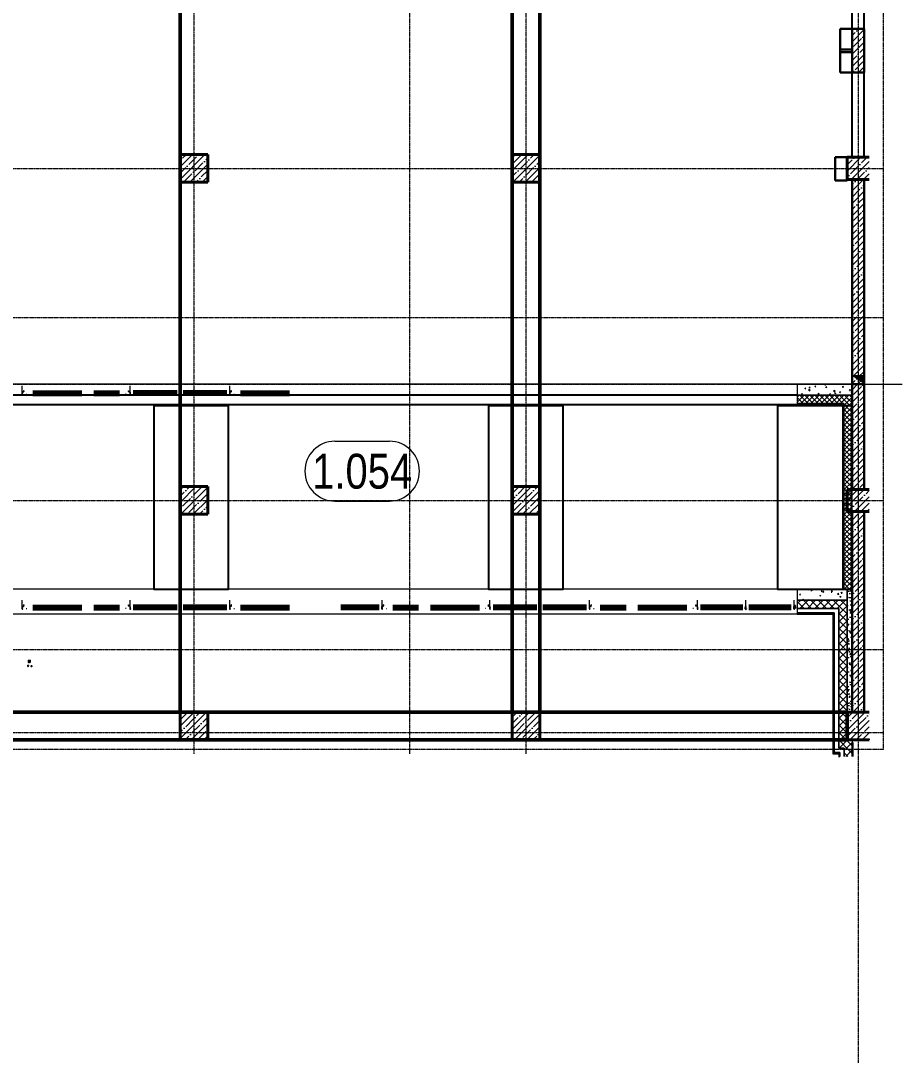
# Model space of a CAD drawing. Header units: millimetres. Extents: x -231292 to 573618, y -153144 to 564035.
# Drawn here: x 39354 to 55282, y -99470 to -80777 of the extents above; entities that cross this region are included whole.
import ezdxf
from ezdxf.enums import TextEntityAlignment as Align

# ---------------------------------------------------------------- set-up
doc = ezdxf.new("R2010")
doc.units = ezdxf.units.MM
for name, pattern in [('ACAD_ISO10W100', [18, 12, -3, 0, -3]), ('CENTER2', [28.575, 19.05, -3.175, 3.175, -3.175]), ('HIDDEN2', [4.7625, 3.175, -1.5875])]:
    doc.linetypes.add(name, pattern=pattern)
doc.layers.get('0').update_dxf_attribs({"color": 250})
doc.layers.get('Defpoints').update_dxf_attribs({"color": 250})
for name, color, linetype, lineweight in [('A-Wall-Open', 250, 'Continuous', 5), ('Al', 59, 'Continuous', 13), ('Cen', 1, 'CENTER2', 13), ('OSN', 7, 'Continuous', 0), ('АР_Area', 250, 'Continuous', 5), ('АР_Колонны', 250, 'Continuous', 35), ('АР_Мебель', 250, 'Continuous', 5), ('АР_Стены ЖБ', 250, 'Continuous', 35), ('АР_Стены ПЕНОблок', 250, 'Continuous', 20), ('АР_Стены_Стекло', 4, 'Continuous', 13), ('АР_Тонкая', 250, 'Continuous', 5), ('АР_Утеплитель', 250, 'Continuous', 0), ('АР_Штриховка', 250, 'Continuous', 0), ('Витражные конструкции', 252, 'Continuous', 15), ('ОВ_Отопление', 250, 'Continuous', 0), ('Оси', 1, 'ACAD_ISO10W100', 13), ('РД_Оси_100', 250, 'Continuous', 0)]:
    doc.layers.add(name, color=color, linetype=linetype, lineweight=lineweight)
for name, color, linetype, lineweight, plot in [('КР_Балки-0.5', 60, 'Continuous', 50, False), ('РД_Витраж_проем', 250, 'Continuous', 0, False), ('РД_Проем', 250, 'Continuous', 0, False)]:
    doc.layers.add(name, color=color, linetype=linetype, lineweight=lineweight, plot=plot)
doc.layers.add('МАГНИТЫ', color=7, linetype='Continuous', lineweight=30, true_color=0xd100d1)
doc.layers.add('РД_Витраж_вн', color=250, linetype='Continuous')
doc.styles.add('style1', font='ARIALN.TTF')
pattern_1 = [(45, (8883.46, -162345.28), (-67.35192, 67.35192), []), (135, (8883.46, -162345.28), (-67.35192, -67.35192), [])]
pattern_2 = [(2e-15, (8883.458, -162345.2828), (-3e-16, 1), [])]
pattern_3 = [(45, (8883.46, -162345.28), (-112.2532, 112.2532), []), (45, (8995.71, -162345.28), (-112.2532, 112.2532), [198.4375, -39.6875, 0, -39.6875])]
pattern_4 = [(45, (8883.46, -162345.28), (-112.2532, 112.2532), []), (45, (8995.71, -162345.28), (-112.2532, 112.2532), [198.4375, -39.6875, 0, -39.6875])]
pattern_5 = [(45, (8883.46, -162345.28), (-112.2532, 112.2532), []), (45, (8995.71, -162345.28), (-112.2532, 112.2532), [198.4375, -39.6875, 0, -39.6875])]

# ---------------------------------------------------------------- blocks, each defined once
blk = doc.blocks.new('VS_5i5x45')
for p, q in [((-5, -4), (-5, 4)), ((-5, 4), (-5, 4)), ((-1, 4), (-5, 4)), ((-5, 0), (-5, 4)), ((-1, 3), (-5, 3)), ((-5, 0), (-5, -4)), ((-1, 3), (-3, 3)), ((-1, 5), (-1, 4)), ((-1, 5), (-1, 5)), ((-1, 5), (-1, 0)), ((-1, 0), (-1, 5)), ((-1, 3), (24, 3)), ((-1, 0), (-1, -5)), ((-1, -5), (-1, 0)), ((24, 3), (25, -3)), ((24, 2), (24, 3)), ((24, 2), (25, -2)), ((24, 2), (25, 2)), ((25, 2), (26, 3)), ((25, 2), (26, -2)), ((26, 3), (27, -3)), ((26, 2), (26, 3)), ((26, 2), (27, -2)), ((26, 2), (27, 2)), ((27, 3), (28, -3)), ((27, 2), (27, 3)), ((28, 2), (27, 3)), ((27, 2), (28, -2)), ((28, 2), (29, -2)), ((28, 2), (29, 2)), ((29, 3), (30, -3)), ((30, 2), (29, 3)), ((29, 2), (29, 3)), ((29, 2), (30, -2)), ((30, 2), (30, -2)), ((30, 2), (31, 2)), ((31, 3), (32, -3)), ((31, 2), (31, 3)), ((31, 2), (31, 3)), ((31, 2), (32, -2)), ((31, 2), (32, -2)), ((31, 2), (33, 2)), ((33, 3), (34, -3)), ((33, 2), (33, 3)), ((33, 2), (33, 3)), ((33, 2), (33, -2)), ((33, 2), (34, -2)), ((33, 2), (34, 2)), ((34, 2), (35, 3)), ((34, 2), (35, -2)), ((35, 3), (36, -3)), ((35, 2), (35, 3)), ((35, 2), (36, -2)), ((35, 2), (36, 2)), ((36, 3), (37, -3)), ((36, 2), (36, 3)), ((37, 2), (36, 3)), ((36, 2), (37, -2)), ((37, 2), (38, -2)), ((37, 2), (38, 2)), ((38, 3), (39, -3)), ((38, 2), (38, 3)), ((39, 2), (38, 3)), ((38, 2), (39, -2)), ((39, 2), (39, -2)), ((39, 2), (40, 2)), ((40, 3), (41, -3)), ((40, 2), (40, 3)), ((40, 2), (40, 3)), ((40, 2), (42, 1)), ((40, 2), (41, -1)), ((40, 2), (41, -2)), ((42, 1), (42, 2)), ((42, 1), (42, 2)), ((42, 2), (43, -2)), ((42, 1), (44, 0)), ((42, 1), (42, -1)), ((42, 1), (43, -1)), ((43, -1), (44, 0)), ((-1, -3), (-5, -3)), ((-5, -4), (-5, -4)), ((-1, -4), (-5, -4)), ((-1, -3), (25, -3)), ((-1, -5), (-1, -4)), ((-1, -5), (-1, -5)), ((25, -2), (25, -3)), ((25, -2), (26, -2)), ((26, -2), (27, -3)), ((27, -2), (28, -2)), ((27, -2), (27, -3)), ((29, -2), (28, -3)), ((28, -2), (28, -3)), ((29, -2), (30, -2)), ((30, -2), (32, -2)), ((30, -2), (30, -3)), ((30, -2), (30, -3)), ((32, -2), (33, -2)), ((32, -2), (32, -3)), ((32, -2), (32, -3)), ((33, -2), (34, -3)), ((34, -2), (35, -2)), ((34, -2), (34, -3)), ((35, -2), (36, -3)), ((36, -2), (37, -2)), ((36, -2), (36, -3)), ((37, -2), (37, -3)), ((38, -2), (37, -3)), ((38, -2), (39, -2)), ((39, -2), (40, -2)), ((39, -2), (39, -3)), ((39, -2), (39, -3)), ((40, -2), (41, -2)), ((41, -1), (42, -1)), ((41, -1), (41, -3)), ((41, -2), (41, -3)), ((42, -1), (43, -2)), ((43, -1), (43, -2))]:
    blk.add_line(p, q)
for centre, radius, start, end in [((-4, 4), 1.48, 144.0604, 216.6704), ((6, 0), 10.5, 166.9324, 182.0307), ((-1, 4), 1.07, 125.3093, 234.6907), ((6, 0), 7.97, 159.8247, 200.1753), ((6, 0), 10.5, 177.9693, 193.0676), ((-4, -4), 1.48, 143.3296, 215.9396), ((-1, -4), 1.07, 125.3093, 234.6907)]:
    blk.add_arc(centre, radius, start, end)
blk = doc.blocks.new('ВС 5.5х45')
at = {"rotation": 180}
blk.add_blockref('VS_5i5x45', (-0.5, 0), dxfattribs=at)
blk = doc.blocks.new('ТПУ-032-07')
at = {"color": 191}
blk.add_lwpolyline([(-10, -5, 0.414214), (-10, -6), (-10, -6, -0.414214), (-10, -6), (-10, -6, -0.198912), (-10, -6), (-10, -7, -0.198912), (-11, -7), (-12, -7), (-12, 0), (-10, 0, 0.324532), (-10, 0), (-10, 1, 0.231307), (-10, 2), (-10, 2, -0.316767), (-10, 2), (-9, 4, -0.780158), (-8, 4), (-8, -1, 0.493145), (-8, -1), (-6, 0, -0.131652), (-6, 0), (-4, -1, 0.493145), (-4, -1), (-4, 4, -0.780158), (-3, 4), (-2, 2, -0.316767), (-2, 2), (-2, 2, 0.231307), (-2, 1), (-2, 0, 0.324532), (-2, 0), (0, 0), (0, -7), (-1, -7, -0.198912), (-2, -7), (-2, -6, -0.198912), (-2, -6), (-2, -6, -0.414214), (-2, -6), (-2, -6, 0.414214), (-2, -5), (-2, -3, 0.339454), (-2, -3), (-6, -2, 0.131652), (-6, -2), (-10, -3, 0.339454), (-10, -3)], format="xyb", close=True, dxfattribs=at)
blk = doc.blocks.new('ТПУ-032-33')
at = {"color": 191}
for points in [[(-1, -33), (0, -33), (0, 0), (-2, 0, -0.414214), (-2, 0), (-2, 1, -0.231307), (-2, 2), (-2, 2, 0.316767), (-2, 2), (-3, 4, 0.780158), (-4, 4), (-4, -1, 0.414214), (-4, -2), (-2, -2, -0.414214), (-2, -2), (-2, -14, -0.493145), (-2, -15), (-6, -15, 0.131652), (-6, -15), (-10, -15, -0.493145), (-10, -14), (-10, -2, -0.414214), (-10, -2), (-8, -2, 0.414214), (-8, -1), (-8, 4, 0.780158), (-9, 4), (-10, 2, 0.316767), (-10, 2), (-10, 2, -0.231307), (-10, 1), (-10, 0, -0.414214), (-10, 0), (-12, 0), (-12, -33), (-11, -33, 0.198912), (-10, -33), (-10, -32, 0.198912), (-10, -32), (-10, -32, 0.414214), (-10, -32), (-10, -32, -0.414214), (-10, -31), (-10, -29, -0.339454), (-10, -29), (-6, -29, -0.131652), (-6, -29), (-2, -29, -0.339454), (-2, -29), (-2, -31, -0.414214), (-2, -32), (-2, -32, 0.414214), (-2, -32), (-2, -32, 0.198912), (-2, -32), (-2, -33, 0.198912)], [(-2, -16, 0.339454), (-2, -16), (-6, -16, 0.131652), (-6, -16), (-10, -16, 0.339454), (-10, -16), (-10, -27, 0.493145), (-10, -27), (-6, -27, -0.131652), (-6, -27), (-2, -27, 0.493145), (-2, -27)]]:
    blk.add_lwpolyline(points, format="xyb", close=True, dxfattribs=at)
blk = doc.blocks.new('ТПУ-032-14')
at = {"color": 191}
for p, q in [((-12, 0), (-12, -14)), ((-10, 0), (-12, 0)), ((-8, 4), (-10, 2)), ((-10, 2), (-10, 2)), ((-10, 1), (-10, 0)), ((-8, -1), (-8, 4)), ((-2, 2), (-4, 4)), ((-4, 4), (-4, -1)), ((-2, 2), (-2, 2)), ((-2, 0), (-2, 1)), ((0, 0), (-2, 0)), ((0, -14), (0, 0)), ((-12, -14), (-11, -14)), ((-10, -6), (-10, -2)), ((-10, -2), (-8, -2)), ((-10, -10), (-6, -9)), ((-10, -12), (-10, -10)), ((-10, -12), (-10, -12)), ((-10, -14), (-10, -13)), ((-10, -13), (-10, -13)), ((-6, -6), (-9, -7)), ((-3, -7), (-6, -6)), ((-6, -9), (-2, -10)), ((-4, -2), (-2, -2)), ((-2, -2), (-2, -6)), ((-2, -10), (-2, -12)), ((-2, -12), (-2, -12)), ((-2, -13), (-2, -13)), ((-2, -13), (-2, -14)), ((-1, -14), (0, -14))]:
    blk.add_line(p, q, dxfattribs=at)
for centre, start, end in [((-10, 2), 146.3099, 216.6158), ((-8, 4), 0, 146.3099), ((-4, 4), 33.6901, 180), ((-2, 2), 323.3842, 33.6901), ((-11, -14), 270, 315), ((-10, -13), 315, 0), ((-10, -13), 0, 90), ((-8, -1), 270, 0), ((-6, -6), 75, 105), ((-4, -1), 180, 270), ((-2, -13), 90, 180), ((-2, -13), 180, 225), ((-1, -14), 225, 270)]:
    blk.add_arc(centre, 0.25, start, end, dxfattribs=at)
at = {"color": 191, "extrusion": (0, 0, -1)}
for centre, radius, start, end in [((10, 1), 0.25, 127.9045, 180), ((10, 0), 0.25, 180, 270), ((2, 0), 0.25, 270, 0), ((2, 1), 0.25, 0, 52.0955), ((10, -2), 0.25, 0, 90), ((9, -6), 1, 255, 0), ((10, -12), 0.25, 270, 0), ((10, -10), 0.25, 0, 75), ((6, -9), 0.25, 75, 105), ((2, -6), 1, 180, 285), ((2, -2), 0.25, 90, 180), ((2, -10), 0.25, 105, 180), ((2, -12), 0.25, 180, 270)]:
    blk.add_arc(centre, radius, start, end, dxfattribs=at)
blk = doc.blocks.new('tpu004MM')
blk.add_lwpolyline([(4, -6, -1), (4, -7), (3, -8, 0.315299), (3, -8), (3, -8, -0.8391), (1, -9), (-1, -2, -0.520567), (-1, -1), (0, -1, 0.414214), (0, -1), (0, 1, 0.520567), (-1, 2), (-1, 1, -0.414214), (-2, 1), (-2, 3, -0.414214), (-2, 3), (0, 4, -0.067914), (0, 4), (6, 4, -0.87281), (6, 4), (3, 3, 0.315299), (3, 3), (3, -1, 0.520567), (3, -1), (5, -1, -1), (6, -1), (3, -3, 0.315299), (3, -3), (3, -7, 0.520567), (3, -7)], format="xyb", close=True)
blk = doc.blocks.new('РУ-65.02')
at = {"layer": 'OSN', "xscale": -1}
blk.add_blockref('tpu004MM', (0, 0), dxfattribs=at)
blk = doc.blocks.new('ТПУ-45.02')
at = {"elevation": 0}
blk.add_lwpolyline([(-2, 2, -0.916659), (-1, 2), (-1, 1, -0.398231), (-2, 1), (-2, 1, 0.668179), (-2, 1), (-1, 0, 0.198912), (-1, 0), (1, 0, 0.198912), (1, 0), (2, 1, 0.668179), (2, 1), (2, 1, -0.414214), (2, 1), (2, 2, -0.904069), (2, 2), (3, 2, 0.414214), (4, 3), (4, 3, 0.327426), (3, 3), (-1, 4, 0.167079), (-1, 4, -0.978527), (-2, 5, 0.140808), (-1, 5), (-1, 6, -0.301775), (-1, 7, -0.191208), (2, 6, -0.2528), (2, 6, 0.249371), (2, 6, -0.087675), (3, 5, 0.34791), (3, 5), (3, 5, 0.434986), (3, 6, 0.631386), (-4, 4), (-4, 3, 0.423855), (-4, 2)], format="xyb", close=True, dxfattribs=at)
blk.add_lwpolyline([(-2, 4, 0.440609), (-2, 4), (0, 4, -0.880439), (-1, 3), (-3, 3, -0.266716), (-2, 6, -0.681981), (-2, 6)], format="xyb", close=True)
blk.add_lwpolyline([(1, 1, 0.413945), (1, 1), (1, 2, 0.414214), (0, 3), (0, 3, 0.414214), (-1, 2), (-1, 1, 0.413945), (-1, 1), (1, 1)], format="xyb")
blk = doc.blocks.new('Стекло 4 мм разрез')
at = {"layer": 'Al'}
for p, q in [((-2, -42), (-2, 0)), ((2, -42), (2, 0))]:
    blk.add_line(p, q, dxfattribs=at)
at = {"layer": 'Al', "ltscale": 4}
blk.add_line((2, 0), (-2, 0), dxfattribs=at)
at = {"layer": 'Al', "color": 5, "linetype": 'Continuous'}
for p, q in [((-1, -5), (1, -3)), ((-1, -4), (0, -3)), ((-1, -11), (1, -8)), ((-1, -10), (0, -8)), ((-1, -17), (1, -14)), ((-1, -15), (0, -14)), ((-1, -22), (1, -20)), ((-1, -21), (0, -20)), ((-1, -28), (1, -25)), ((-1, -27), (0, -26)), ((-1, -34), (1, -31)), ((-1, -32), (0, -31)), ((-1, -39), (1, -37)), ((-1, -38), (0, -37)), ((0, -5), (1, -4)), ((0, -11), (1, -10)), ((0, -16), (1, -15)), ((0, -22), (1, -21)), ((0, -28), (1, -27)), ((0, -33), (1, -32)), ((0, -39), (1, -38))]:
    blk.add_line(p, q, dxfattribs=at)
blk = doc.blocks.new('MOK-МаркаПом_овал_ареал')
for p, q in [((-2.75, 3), (2.75, 3)), ((-2.75, -3), (2.75, -3))]:
    blk.add_line(p, q)
for centre, radius, start, end in [((-2.75, 0), 3, 90, 270), ((2.75, 0), 3, 270, 90), ((-3.75, 0), 3.5, 0, 0.001)]:
    blk.add_arc(centre, radius, start, end)
at = {"color": 0, "style": 'style1'}
blk.add_attdef('АР-ПОМЕЩЕНИЕ:НОМЕР', text='', height=3.5, dxfattribs=at).set_placement((0, 0), align=Align.MIDDLE)
at = {"layer": 'Defpoints', "color": 2, "style": 'style1'}
blk.add_attdef('АР-ПОМЕЩЕНИЕ:НАИМЕНОВАНИЕ', text='', height=1, dxfattribs=at).set_placement((-0.09, -4.81), align=Align.MIDDLE)
blk = doc.blocks.new('оси_рен')
at = {"layer": 'РД_Оси_100', "color": 251, "linetype": 'CENTER2', "true_color": 0x636466}
for p, q in [((1233152.916, 190733.254), (1233152.916, 223383.079)), ((1235252.916, 190733.254), (1235252.916, 223213.25)), ((1189697.958, 201313.25), (1241712.916, 201313.25)), ((1241712.916, 198613.25), (1189697.958, 198613.25)), ((1189697.958, 197413.25), (1241712.916, 197413.25)), ((1189697.958, 195313.25), (1241712.916, 195313.25))]:
    blk.add_line(p, q, dxfattribs=at)
for points in [[(1229252.916, 223268.25), (1229252.916, 190733.254)], [(1241252.916, 223213.25), (1241252.916, 181613.25)], [(1241712.916, 190813.25), (1241712.916, 223213.25)], [(1241712.916, 192613.25), (1189697.958, 192613.25)], [(1241712.916, 191113.25), (1190197.958, 191113.25), (1189697.958, 191263.25)], [(1241712.916, 190813.25), (1190197.958, 190813.25), (1189697.958, 190663.25)]]:
    blk.add_lwpolyline(points, dxfattribs=at)

msp = doc.modelspace()

# ---------------------------------------------------------------- hatches: boundary and pattern name
at = {"layer": 'АР_Штриховка', "linetype": 'Continuous', "lineweight": 5, "true_color": 0x000000}
h = msp.add_hatch(dxfattribs=at)
h.set_pattern_fill('ANSI35', color=18, scale=25, style=0)
h.set_pattern_definition(pattern_4)
h.paths.add_polyline_path([(54373.458, -81715.283), (54593.458, -81715.283), (54593.458, -80925.283), (54373.458, -80925.283)], flags=0)
h = msp.add_hatch(dxfattribs=at)
h.set_pattern_fill('ANSI35', color=18, scale=25, style=0)
h.set_pattern_definition(pattern_5)
h.paths.add_polyline_path([(42233.458, -83695.283), (42733.458, -83695.283), (42733.458, -83195.283), (42233.458, -83195.283)], flags=0)
h = msp.add_hatch(dxfattribs=at)
h.set_pattern_fill('ANSI35', color=18, scale=25, style=0)
h.set_pattern_definition(pattern_5)
h.paths.add_polyline_path([(48233.458, -83695.283), (48733.458, -83695.283), (48733.458, -83195.283), (48233.458, -83195.283)], flags=0)
h = msp.add_hatch(dxfattribs=at)
h.set_pattern_fill('ANSI35', color=18, scale=25, style=0)
h.set_pattern_definition(pattern_5)
h.paths.add_polyline_path([(54283.458, -83645.283), (54683.458, -83645.283), (54683.458, -83245.283), (54283.458, -83245.283)], flags=0)
h = msp.add_hatch(dxfattribs=at)
h.set_pattern_fill('ANSI35', color=18, scale=25, style=0)
h.set_pattern_definition(pattern_4)
h.paths.add_polyline_path([(54373.458, -87345.283), (54593.458, -87345.283), (54593.458, -83645.283), (54373.458, -83645.283)], flags=0)
h = msp.add_hatch(dxfattribs=at)
h.set_pattern_fill('ANSI35', color=18, scale=25, angle=-360, style=0)
h.set_pattern_definition(pattern_3)
h.paths.add_polyline_path([(54593.458, -87345.283), (54373.458, -87345.283), (54373.458, -89245.283), (54593.458, -89245.283)], flags=0)
at = {"layer": 'АР_Штриховка', "linetype": 'Continuous', "lineweight": 0, "true_color": 0x000000}
h = msp.add_hatch(dxfattribs=at)
h.set_pattern_fill('ANSI37', color=18, scale=20, style=0)
h.set_pattern_definition([(45, (8883.46, -162345.28), (-44.90128, 44.90128), []), (135, (8883.46, -162345.28), (-44.90128, -44.90128), [])])
h.paths.add_polyline_path([(54223.458, -91045.283), (54373.458, -91045.283), (54373.458, -87545.283), (54223.458, -87695.283)], flags=0)
at = {"layer": 'АР_Штриховка', "linetype": 'Continuous', "lineweight": 5, "true_color": 0x000000}
h = msp.add_hatch(dxfattribs=at)
h.set_pattern_fill('ANSI35', color=18, scale=25, style=0)
h.set_pattern_definition(pattern_5)
h.paths.add_polyline_path([(42233.458, -89695.283), (42733.458, -89695.283), (42733.458, -89195.283), (42233.458, -89195.283)], flags=0)
h = msp.add_hatch(dxfattribs=at)
h.set_pattern_fill('ANSI35', color=18, scale=25, style=0)
h.set_pattern_definition(pattern_5)
h.paths.add_polyline_path([(48233.458, -89695.283), (48733.458, -89695.283), (48733.458, -89195.283), (48233.458, -89195.283)], flags=0)
h = msp.add_hatch(dxfattribs=at)
h.set_pattern_fill('ANSI35', color=18, scale=25, style=0)
h.set_pattern_definition(pattern_5)
h.paths.add_polyline_path([(54283.458, -89645.283), (54683.458, -89645.283), (54683.458, -89245.283), (54283.458, -89245.283)], flags=0)
h = msp.add_hatch(dxfattribs=at)
h.set_pattern_fill('ANSI35', color=18, scale=25, angle=-360, style=0)
h.set_pattern_definition(pattern_3)
h.paths.add_polyline_path([(54593.458, -89645.283), (54373.458, -89645.283), (54373.458, -93270.277), (54593.458, -93270.277)], flags=0)
at = {"layer": 'АР_Штриховка', "linetype": 'Continuous', "lineweight": 0, "true_color": 0x000000}
h = msp.add_hatch(dxfattribs=at)
h.set_pattern_fill('AR-CONC', color=18, angle=45, style=0)
h.set_pattern_definition([(95, (8883.46, -162345.28), (140.09465, 117.55338), [19.05, -209.55]), (40, (8883.46, -162345.28), (-160.01845, 110.17673), [15.24, -167.6406]), (145.45144, (8895.13, -162335.49), (-19.9238, 227.7301), [16.19, -178.09024]), (91.1842, (8847.54, -162309.36), (221.41024, 161.9534), [28.575, -314.325]), (141.63556, (8866, -162295.87), (-7.0866, 342.8268), [24.285, -267.1356]), (36.18415, (8847.54, -162309.36), (-7.0866, 342.8268), [22.86, -251.4597]), (66, (8874.48, -162300.38), (179.51998, 34.89515), [19.05, -209.55]), (11, (8874.48, -162300.38), (-86.53993, 173.9412), [15.24, -167.64]), (116.45145, (8889.44, -162297.47), (92.98005, 208.83634), [16.19, -178.08994]), (82.5, (8883.46, -162345.28), (-57.60547, 61.973414), [0, -165.608, 0, -170.18, 0, -168.275]), (52.5, (8883.46, -162345.28), (-23.58973, 118.087), [0, -97.028, 0, -161.798, 0, -64.135]), (12.5, (8843.406, -162385.335), (99.927863, 91.826196), [0, -63.5, 0, -198.12, 0, -262.89]), (2.5, (8825.45, -162403.3), (86.7639, 122.7224), [0, -82.55, 0, -131.572, 0, -186.69])])
h.paths.add_polyline_path([(54283.458, -93270.277), (54373.458, -93270.277), (54373.458, -91045.283), (54283.458, -91045.283)], flags=0)
h = msp.add_hatch(dxfattribs=at)
h.set_pattern_fill('ANSI37', color=18, scale=30, style=0)
h.set_pattern_definition(pattern_1)
h.paths.add_polyline_path([(54133.458, -93920.277), (54283.458, -93770.277), (54283.458, -91245.283), (54133.458, -91395.283)], flags=0)
h = msp.add_hatch(dxfattribs=at)
h.set_pattern_fill('_U', color=18, style=0, pattern_type=0)
h.set_pattern_definition(pattern_2)
h.paths.add_polyline_path([(54028.458, -94025.277), (54053.458, -94000.277), (54053.458, -91475.283), (54028.458, -91500.283)], flags=0)
at = {"layer": 'АР_Штриховка', "linetype": 'Continuous', "lineweight": 5, "true_color": 0x000000}
h = msp.add_hatch(dxfattribs=at)
h.set_pattern_fill('ANSI35', color=18, scale=25, style=0)
h.set_pattern_definition(pattern_5)
h.paths.add_polyline_path([(42733.458, -93270.283), (42733.458, -93770.283), (42233.458, -93770.283), (42233.458, -93270.283)], flags=0)
h = msp.add_hatch(dxfattribs=at)
h.set_pattern_fill('ANSI35', color=18, scale=25, style=0)
h.set_pattern_definition(pattern_5)
h.paths.add_polyline_path([(48233.458, -93770.283), (48733.458, -93770.283), (48733.458, -93270.283), (48233.458, -93270.283)], flags=0)
h = msp.add_hatch(dxfattribs=at)
h.set_pattern_fill('ANSI35', color=18, scale=25, style=0)
h.set_pattern_definition(pattern_5)
h.paths.add_polyline_path([(54283.458, -93770.277), (54683.458, -93770.277), (54683.458, -93270.277), (54283.458, -93270.277)], flags=0)
at = {"layer": 'АР_Штриховка', "linetype": 'Continuous', "lineweight": 0, "true_color": 0x000000}
h = msp.add_hatch(dxfattribs=at)
h.set_pattern_fill('ANSI37', color=18, scale=30, angle=360, style=0)
h.set_pattern_definition([(45, (8883.46, -162345.28), (-67.35192, 67.35192), []), (135, (8883.46, -162345.28), (-67.35192, -67.35192), [])])
h.paths.add_polyline_path([(54233.458, -93920.277), (54383.458, -93770.277), (54283.458, -93770.277), (54133.458, -93920.277)], flags=0)
h = msp.add_hatch(dxfattribs=at)
h.set_pattern_fill('ANSI37', color=18, scale=30, style=0)
h.set_pattern_definition(pattern_1)
h.paths.add_polyline_path([(54233.458, -94070.277), (54383.458, -94070.277), (54383.458, -93770.277), (54233.458, -93920.277)], flags=0)
h = msp.add_hatch(dxfattribs=at)
h.set_pattern_fill('_U', color=18, angle=360, style=0, pattern_type=0)
h.set_pattern_definition([(360, (8883.458, -162345.2828), (0, 1), [])])
h.paths.add_polyline_path([(54128.458, -94025.277), (54153.458, -94000.277), (54053.458, -94000.277), (54028.458, -94025.277)], flags=0)
h = msp.add_hatch(dxfattribs=at)
h.set_pattern_fill('_U', color=18, style=0, pattern_type=0)
h.set_pattern_definition(pattern_2)
h.paths.add_polyline_path([(54128.458, -94070.277), (54153.458, -94070.277), (54153.458, -94000.277), (54128.458, -94025.277)], flags=0)
at = {"layer": 'ОВ_Отопление', "linetype": 'Continuous', "lineweight": 5, "true_color": 0x000000}
for points in [[(54593.458, -87195.283), (54373.458, -87195.283), (54483.458, -87270.283)], [(54593.458, -87345.283), (54593.458, -87195.283), (54483.458, -87270.283)]]:
    msp.add_hatch(color=18, dxfattribs=at).paths.add_polyline_path(points, flags=0)

# ---------------------------------------------------------------- linework, layer by layer
for points in [[(43105.977, -87736.596), (41761.76, -87736.596), (41761.76, -91045.283), (43105.977, -91045.283)], [(49151.683, -87736.596), (47807.466, -87736.596), (47807.466, -91045.283), (49151.683, -91045.283)], [(54368.77, -87736.596), (53024.553, -87736.596), (53024.553, -91045.283), (54368.77, -91045.283)]]:
    msp.add_lwpolyline(points, close=True)
at = {"layer": 'A-Wall-Open', "color": 18, "linetype": 'Continuous', "lineweight": 0, "true_color": 0x000000}
for p, q in [((53383.458, -87545.283), (37583.458, -87545.283)), ((53383.458, -87715.283), (37583.458, -87715.283))]:
    msp.add_line(p, q, dxfattribs=at)
at = {"layer": 'Al', "color": 18, "ltscale": 4, "true_color": 0x000000}
for p, q in [((42232.458, -87491.552), (42232.451, -87545.283)), ((42232.466, -91363.283), (42232.459, -91417.014)), ((48732.466, -91363.283), (48732.459, -91417.014)), ((52454.466, -91363.283), (52454.459, -91417.014)), ((39506.081, -92371.904), (39493.081, -92359.904)), ((39506.081, -92359.904), (39493.081, -92371.904)), ((39523.081, -92371.904), (39510.081, -92359.904)), ((39523.081, -92359.904), (39510.081, -92371.904))]:
    msp.add_line(p, q, dxfattribs=at)
for points in [[(39506.081, -92371.904), (39493.081, -92371.904), (39493.081, -92359.904), (39506.081, -92359.904)], [(39523.081, -92371.904), (39510.081, -92371.904), (39510.081, -92359.904), (39523.081, -92359.904)]]:
    msp.add_lwpolyline(points, close=True, dxfattribs=at)
at = {"layer": 'Cen', "color": 18, "ltscale": 5, "true_color": 0x000000}
msp.add_line((39486.081, -92329.961), (39530.081, -92329.961), dxfattribs=at)
at = {"layer": 'OSN', "color": 18, "true_color": 0x000000}
for p, q in [((39455.471, -87526.254), (39465.271, -87526.254)), ((41259.446, -87526.254), (41249.646, -87526.254)), ((43205.471, -87526.254), (43215.271, -87526.254)), ((39455.478, -91397.985), (39465.278, -91397.985)), ((41259.453, -91397.985), (41249.653, -91397.985)), ((43205.478, -91397.985), (43215.278, -91397.985)), ((45955.478, -91397.985), (45965.278, -91397.985)), ((47759.453, -91397.985), (47749.653, -91397.985)), ((49705.478, -91397.985), (49715.278, -91397.985)), ((51509.453, -91397.985), (51499.653, -91397.985))]:
    msp.add_line(p, q, dxfattribs=at)
at = {"layer": 'АР_Колонны', "color": 18, "linetype": 'HIDDEN2', "lineweight": 25, "true_color": 0x000000}
for p, q in [((42233.458, -83195.283), (42733.458, -83195.283)), ((42233.458, -83695.283), (42233.458, -83195.283)), ((42733.458, -83195.283), (42733.458, -83695.283)), ((48233.458, -83195.283), (48733.458, -83195.283)), ((48233.458, -83695.283), (48233.458, -83195.283)), ((48733.458, -83195.283), (48733.458, -83695.283)), ((54283.458, -83245.283), (54683.458, -83245.283)), ((54283.458, -83645.283), (54283.458, -83245.283)), ((42733.458, -83695.283), (42233.458, -83695.283)), ((48733.458, -83695.283), (48233.458, -83695.283)), ((54683.458, -83645.283), (54283.458, -83645.283)), ((42233.458, -89195.283), (42733.458, -89195.283)), ((42233.458, -89695.283), (42233.458, -89195.283)), ((42733.458, -89195.283), (42733.458, -89695.283)), ((48233.458, -89195.283), (48733.458, -89195.283)), ((48233.458, -89695.283), (48233.458, -89195.283)), ((48733.458, -89195.283), (48733.458, -89695.283)), ((54283.458, -89245.283), (54683.458, -89245.283)), ((54283.458, -89645.283), (54283.458, -89245.283)), ((42733.458, -89695.283), (42233.458, -89695.283)), ((48733.458, -89695.283), (48233.458, -89695.283)), ((54683.458, -89645.283), (54283.458, -89645.283)), ((42233.458, -93270.283), (42733.458, -93270.283)), ((42233.458, -93770.283), (42233.458, -93270.283)), ((42733.458, -93270.283), (42733.458, -93770.283)), ((48233.458, -93270.283), (48733.458, -93270.283)), ((48233.458, -93770.283), (48233.458, -93270.283)), ((48733.458, -93270.283), (48733.458, -93770.283)), ((54283.458, -93270.277), (54683.458, -93270.277)), ((54283.458, -93770.277), (54283.458, -93270.277)), ((42733.458, -93770.283), (42233.458, -93770.283)), ((48733.458, -93770.283), (48233.458, -93770.283)), ((54683.458, -93770.277), (54283.458, -93770.277))]:
    msp.add_line(p, q, dxfattribs=at)
at = {"layer": 'АР_Колонны', "color": 18, "linetype": 'Continuous', "lineweight": 30, "true_color": 0x000000}
for p, q in [((42733.458, -83195.283), (42233.458, -83195.283)), ((42233.458, -83195.283), (42233.458, -83695.283)), ((42733.458, -83695.283), (42733.458, -83195.283)), ((48733.458, -83195.283), (48233.458, -83195.283)), ((48233.458, -83195.283), (48233.458, -83695.283)), ((48733.458, -83695.283), (48733.458, -83195.283)), ((54683.458, -83245.283), (54283.458, -83245.283)), ((54283.458, -83245.283), (54283.458, -83645.283)), ((42233.458, -83695.283), (42733.458, -83695.283)), ((48233.458, -83695.283), (48733.458, -83695.283)), ((54283.458, -83645.283), (54683.458, -83645.283)), ((42733.458, -89195.283), (42233.458, -89195.283)), ((42233.458, -89195.283), (42233.458, -89695.283)), ((42733.458, -89695.283), (42733.458, -89195.283)), ((48733.458, -89195.283), (48233.458, -89195.283)), ((48233.458, -89195.283), (48233.458, -89695.283)), ((48733.458, -89695.283), (48733.458, -89195.283)), ((54683.458, -89245.283), (54283.458, -89245.283)), ((54283.458, -89245.283), (54283.458, -89645.283)), ((42233.458, -89695.283), (42733.458, -89695.283)), ((48233.458, -89695.283), (48733.458, -89695.283)), ((54283.458, -89645.283), (54683.458, -89645.283)), ((42233.458, -93270.283), (42233.458, -93770.283)), ((42733.458, -93270.283), (42233.458, -93270.283)), ((42733.458, -93770.283), (42733.458, -93270.283)), ((48733.458, -93270.283), (48233.458, -93270.283)), ((48233.458, -93270.283), (48233.458, -93770.283)), ((48733.458, -93770.283), (48733.458, -93270.283)), ((54683.458, -93270.277), (54283.458, -93270.277)), ((54283.458, -93270.277), (54283.458, -93770.277)), ((42233.458, -93770.283), (42733.458, -93770.283)), ((48233.458, -93770.283), (48733.458, -93770.283)), ((54283.458, -93770.277), (54683.458, -93770.277))]:
    msp.add_line(p, q, dxfattribs=at)
at = {"layer": 'АР_Мебель', "color": 18, "true_color": 0x000000}
msp.add_line((53252.881, -87345.283), (55281.7, -87345.283), dxfattribs=at)
at = {"layer": 'АР_Стены ЖБ', "color": 18, "linetype": 'Continuous', "lineweight": 30, "true_color": 0x000000}
for p, q in [((54593.458, -80925.283), (54373.458, -80925.283)), ((54373.458, -80925.283), (54373.458, -81715.283)), ((54593.458, -81715.283), (54593.458, -80925.283)), ((54373.458, -81715.283), (54593.458, -81715.283)), ((54593.458, -83645.283), (54373.458, -83645.283)), ((54373.458, -83645.283), (54373.458, -87345.283)), ((54593.458, -87345.283), (54593.458, -83645.283)), ((54593.458, -87345.283), (54373.458, -87345.283)), ((54373.458, -87345.283), (54373.458, -89245.283)), ((54373.458, -87345.283), (54593.458, -87345.283)), ((54593.458, -89245.283), (54593.458, -87345.283)), ((54373.458, -89245.283), (54593.458, -89245.283)), ((54593.458, -89645.283), (54373.458, -89645.283)), ((54373.458, -89645.283), (54373.458, -93270.277)), ((54593.458, -93270.277), (54593.458, -89645.283)), ((54373.458, -93270.277), (54593.458, -93270.277)), ((54383.458, -93820.283), (54383.458, -94070.283))]:
    msp.add_line(p, q, dxfattribs=at)
at = {"layer": 'АР_Стены ЖБ', "color": 18, "linetype": 'Continuous', "lineweight": 40, "true_color": 0x000000}
for p, q in [((42733.458, -83195.283), (42233.458, -83195.283)), ((42233.458, -83195.283), (42233.458, -83695.283)), ((42733.458, -83695.283), (42733.458, -83195.283)), ((48733.458, -83195.283), (48233.458, -83195.283)), ((48233.458, -83195.283), (48233.458, -83695.283)), ((48733.458, -83695.283), (48733.458, -83195.283)), ((54683.458, -83245.283), (54283.458, -83245.283)), ((54283.458, -83245.283), (54283.458, -83645.283)), ((42233.458, -83695.283), (42733.458, -83695.283)), ((48233.458, -83695.283), (48733.458, -83695.283)), ((54283.458, -83645.283), (54683.458, -83645.283)), ((42733.458, -89195.283), (42233.458, -89195.283)), ((42233.458, -89195.283), (42233.458, -89695.283)), ((42733.458, -89695.283), (42733.458, -89195.283)), ((48733.458, -89195.283), (48233.458, -89195.283)), ((48233.458, -89195.283), (48233.458, -89695.283)), ((48733.458, -89695.283), (48733.458, -89195.283)), ((54683.458, -89245.283), (54283.458, -89245.283)), ((54283.458, -89245.283), (54283.458, -89645.283)), ((42233.458, -89695.283), (42733.458, -89695.283)), ((48233.458, -89695.283), (48733.458, -89695.283)), ((54283.458, -89645.283), (54683.458, -89645.283)), ((42233.458, -93770.283), (42233.458, -93270.283)), ((42233.458, -93270.283), (42733.458, -93270.283)), ((42733.458, -93270.283), (42733.458, -93770.283)), ((48733.458, -93270.283), (48233.458, -93270.283)), ((48233.458, -93270.283), (48233.458, -93770.283)), ((48733.458, -93770.283), (48733.458, -93270.283)), ((54683.458, -93270.277), (54283.458, -93270.277)), ((54283.458, -93270.277), (54283.458, -93770.277)), ((42733.458, -93770.283), (42233.458, -93770.283)), ((48233.458, -93770.283), (48733.458, -93770.283)), ((54283.458, -93770.277), (54683.458, -93770.277))]:
    msp.add_line(p, q, dxfattribs=at)
at = {"layer": 'АР_Стены ЖБ', "color": 18, "linetype": 'Continuous', "lineweight": 15, "true_color": 0x000000}
msp.add_line((54373.458, -87195.283), (54593.458, -87195.283), dxfattribs=at)
at = {"layer": 'АР_Стены ПЕНОблок', "color": 18, "linetype": 'Continuous', "lineweight": 20, "true_color": 0x000000}
for p, q in [((54373.458, -87344.857), (53383.458, -87344.881)), ((53383.458, -87344.881), (53383.463, -87544.881)), ((54373.463, -87544.857), (54373.458, -87344.857)), ((53383.463, -87544.881), (54373.463, -87544.857)), ((54283.458, -91045.283), (53383.458, -91045.283)), ((53383.458, -91045.283), (53383.458, -91245.283)), ((54283.458, -91245.283), (54283.458, -91045.283)), ((54373.458, -91045.283), (54283.458, -91045.283)), ((54283.458, -91045.283), (54283.458, -93270.277)), ((54373.458, -93270.277), (54373.458, -91045.283)), ((53383.458, -91245.283), (54283.458, -91245.283)), ((54283.458, -93270.277), (54373.458, -93270.277))]:
    msp.add_line(p, q, dxfattribs=at)
at = {"layer": 'АР_Стены_Стекло', "color": 18, "lineweight": 50, "true_color": 0x000000}
for p, q in [((39574.856, -87491.838), (40459.359, -87491.838)), ((39574.856, -87529.838), (40459.359, -87529.838)), ((40672.469, -87491.838), (41140.06, -87491.838)), ((40672.469, -87529.838), (41140.06, -87529.838)), ((42178.015, -87483.585), (41386.901, -87483.585)), ((42178.015, -87527.585), (41386.901, -87527.585)), ((43078.028, -87483.585), (42286.914, -87483.585)), ((43078.028, -87527.585), (42286.914, -87527.585)), ((43324.856, -87491.838), (44209.359, -87491.838)), ((43324.856, -87529.838), (44209.359, -87529.838)), ((39574.864, -91363.57), (40459.366, -91363.57)), ((39574.864, -91401.57), (40459.366, -91401.57)), ((40672.476, -91363.57), (41140.067, -91363.57)), ((40672.476, -91401.57), (41140.067, -91401.57)), ((42178.023, -91355.316), (41386.908, -91355.316)), ((42178.023, -91399.316), (41386.908, -91399.316)), ((43078.036, -91355.316), (42286.922, -91355.316)), ((43078.036, -91399.316), (42286.922, -91399.316)), ((43324.864, -91363.57), (44209.366, -91363.57)), ((43324.864, -91401.57), (44209.366, -91401.57)), ((45828.036, -91355.316), (45136.908, -91355.316)), ((45828.036, -91399.316), (45136.908, -91399.316)), ((46542.455, -91363.57), (46074.864, -91363.57)), ((46542.455, -91401.57), (46074.864, -91401.57)), ((47640.067, -91363.57), (46755.565, -91363.57)), ((47640.067, -91401.57), (46755.565, -91401.57)), ((48678.023, -91355.316), (47886.908, -91355.316)), ((48678.023, -91399.316), (47886.908, -91399.316)), ((49578.023, -91355.316), (48786.895, -91355.316)), ((49578.023, -91399.316), (48786.895, -91399.316)), ((50292.455, -91363.57), (49824.864, -91363.57)), ((50292.455, -91401.57), (49824.864, -91401.57)), ((51390.067, -91363.57), (50505.565, -91363.57)), ((51390.067, -91401.57), (50505.565, -91401.57)), ((52400.036, -91355.316), (51636.895, -91355.316)), ((52400.036, -91399.316), (51636.895, -91399.316)), ((53272.023, -91355.316), (52508.908, -91355.316)), ((53272.023, -91399.316), (52508.908, -91399.316))]:
    msp.add_line(p, q, dxfattribs=at)
at = {"layer": 'АР_Тонкая', "color": 18, "linetype": 'Continuous', "lineweight": 5, "true_color": 0x000000}
for p, q in [((54133.458, -91395.283), (53383.458, -91395.283)), ((53383.458, -91395.283), (53383.458, -91475.283)), ((54133.458, -93920.277), (54133.458, -91395.283)), ((53383.458, -91475.283), (54053.458, -91475.283)), ((54053.458, -91475.283), (53383.458, -91475.283)), ((53383.458, -91475.283), (53383.458, -91500.283)), ((53383.458, -91500.283), (54028.458, -91500.283)), ((54028.458, -91500.283), (54028.458, -94025.277)), ((54053.458, -91475.283), (54053.458, -94000.277)), ((54053.458, -94000.277), (54053.458, -91475.283)), ((54053.458, -94000.277), (54153.458, -94000.277)), ((54153.458, -94000.277), (54053.458, -94000.277)), ((54233.458, -93920.277), (54133.458, -93920.277)), ((54153.458, -94000.277), (54153.458, -94070.277)), ((54153.458, -94070.277), (54153.458, -94000.277)), ((54233.458, -94070.277), (54233.458, -93920.277))]:
    msp.add_line(p, q, dxfattribs=at)
at = {"layer": 'АР_Утеплитель', "color": 18, "linetype": 'Continuous', "lineweight": 0, "true_color": 0x000000}
for p, q in [((54373.458, -87545.283), (53383.458, -87545.283)), ((53383.458, -87545.283), (53383.458, -87695.283)), ((54373.458, -91045.283), (54373.458, -87545.283)), ((53383.458, -87695.283), (54223.458, -87695.283)), ((54223.458, -87695.283), (53383.458, -87695.283)), ((53383.458, -87695.283), (53383.458, -87715.283)), ((53383.458, -87715.283), (54203.458, -87715.283)), ((54203.458, -87715.283), (54203.458, -91045.283)), ((54223.458, -87695.283), (54223.458, -91045.283)), ((54223.458, -91045.283), (54223.458, -87695.283)), ((54203.458, -91045.283), (54223.458, -91045.283)), ((54223.458, -91045.283), (54373.458, -91045.283)), ((54283.458, -91245.283), (53383.458, -91245.283)), ((53383.458, -91245.283), (53383.458, -91395.283)), ((53383.458, -91395.283), (54133.458, -91395.283)), ((54133.458, -91395.283), (54133.458, -93920.277)), ((54283.458, -93770.277), (54283.458, -91245.283)), ((54383.458, -93770.277), (54283.458, -93770.277)), ((54383.458, -94070.277), (54383.458, -93770.277)), ((54133.458, -93920.277), (54233.458, -93920.277)), ((54233.458, -93920.277), (54233.458, -94070.277))]:
    msp.add_line(p, q, dxfattribs=at)
at = {"layer": 'АР_Штриховка', "color": 18, "linetype": 'Continuous', "lineweight": 0, "true_color": 0x000000}
for p, q in [((53525.415, -87426.354), (53533.163, -87408.951)), ((53525.435, -87426.406), (53540.395, -87423.498)), ((53540.393, -87423.498), (53533.182, -87409.003)), ((53618.991, -87451.457), (53599.95, -87436.384)), ((53600.566, -87464.92), (53599.976, -87436.351)), ((53600.499, -87464.896), (53618.95, -87451.4)), ((53618.96, -87407.239), (53605.625, -87398.058)), ((53607.392, -87416.874), (53605.732, -87397.896)), ((53607.394, -87416.877), (53619.069, -87407.081)), ((53704.935, -87391.459), (53712.683, -87374.055)), ((53704.955, -87391.51), (53719.915, -87388.602)), ((53719.913, -87388.603), (53712.702, -87374.108)), ((53884.455, -87356.563), (53889.662, -87344.869)), ((53884.475, -87356.615), (53899.435, -87353.707)), ((53899.433, -87353.708), (53895.036, -87344.869)), ((53919.072, -87399.864), (53905.737, -87390.682)), ((53907.505, -87409.497), (53905.845, -87390.52)), ((53907.508, -87409.5), (53919.182, -87399.704)), ((54068.898, -87470.377), (54049.857, -87455.304)), ((54050.474, -87483.84), (54049.883, -87455.271)), ((54050.406, -87483.816), (54068.856, -87470.32)), ((54150.515, -87495.61), (54158.263, -87478.207)), ((54165.493, -87492.754), (54158.281, -87478.259)), ((54219.185, -87392.488), (54205.85, -87383.307)), ((54207.618, -87402.121), (54205.958, -87383.143)), ((54207.621, -87402.124), (54219.295, -87392.327)), ((54330.035, -87460.714), (54337.783, -87443.311)), ((54330.055, -87460.766), (54345.015, -87457.858)), ((54345.013, -87457.858), (54337.801, -87443.363)), ((53383.458, -87581.82), (53419.995, -87545.283)), ((53383.458, -87671.622), (53509.797, -87545.283)), ((53491.259, -87695.283), (53383.458, -87587.482)), ((53581.062, -87695.283), (53431.062, -87545.283)), ((53449.6, -87695.283), (53599.6, -87545.283)), ((53478.865, -87524.792), (53465.531, -87515.611)), ((53467.297, -87534.427), (53465.637, -87515.45)), ((53467.3, -87534.43), (53478.974, -87524.634)), ((53670.865, -87695.283), (53520.865, -87545.283)), ((53539.403, -87695.283), (53689.403, -87545.283)), ((53760.667, -87695.283), (53610.667, -87545.283)), ((53629.205, -87695.283), (53779.205, -87545.283)), ((53850.47, -87695.283), (53700.47, -87545.283)), ((53719.008, -87695.283), (53869.008, -87545.283)), ((53778.978, -87517.417), (53765.643, -87508.235)), ((53767.41, -87527.051), (53765.75, -87508.073)), ((53767.413, -87527.054), (53779.087, -87517.257)), ((53940.272, -87695.283), (53790.272, -87545.283)), ((53808.81, -87695.283), (53958.81, -87545.283)), ((54030.075, -87695.283), (53880.075, -87545.283)), ((53898.613, -87695.283), (54048.613, -87545.283)), ((54119.877, -87695.283), (53969.877, -87545.283)), ((53970.995, -87530.505), (53978.743, -87513.102)), ((53971.015, -87530.556), (53985.975, -87527.648)), ((53985.973, -87527.649), (53978.762, -87513.154)), ((53988.415, -87695.283), (54138.415, -87545.283)), ((54209.68, -87695.283), (54059.68, -87545.283)), ((54079.09, -87510.041), (54065.755, -87500.86)), ((54067.524, -87519.674), (54065.863, -87500.697)), ((54067.526, -87519.677), (54079.2, -87509.881)), ((54078.218, -87695.283), (54228.218, -87545.283)), ((54261.47, -87657.271), (54149.482, -87545.283)), ((54150.535, -87495.661), (54165.495, -87492.753)), ((54168.02, -87695.283), (54318.02, -87545.283)), ((54306.371, -87612.369), (54239.285, -87545.283)), ((54351.273, -87567.468), (54329.088, -87545.283)), ((54373.462, -87498.712), (54365.868, -87493.484)), ((54367.637, -87512.297), (54365.976, -87493.32)), ((54367.639, -87512.3), (54373.462, -87507.414)), ((53401.457, -87695.283), (53383.458, -87677.284)), ((53425.364, -91142.411), (53437.999, -91150.933)), ((53425.394, -91142.346), (53443.178, -91135.519)), ((53438.004, -91150.935), (53443.154, -91135.586)), ((53449.553, -91054.93), (53457.648, -91045.283)), ((53449.553, -91054.933), (53464.735, -91056.261)), ((53464.778, -91056.253), (53462.755, -91045.283)), ((53567.588, -91057.082), (53578.909, -91045.283)), ((53567.599, -91057.105), (53590.189, -91060.609)), ((53590.193, -91060.583), (53588.413, -91045.283)), ((53631.737, -91070.872), (53646.919, -91072.2)), ((53631.738, -91070.869), (53643.983, -91056.276)), ((53638.781, -91060.488), (53651.415, -91069.01)), ((53638.81, -91060.423), (53656.595, -91053.596)), ((53646.962, -91072.192), (53644.025, -91056.271)), ((53651.42, -91069.012), (53656.57, -91053.663)), ((53790.395, -91162.753), (53803.03, -91171.276)), ((53790.425, -91162.688), (53808.209, -91155.861)), ((53803.034, -91171.277), (53808.185, -91155.928)), ((53813.922, -91086.808), (53826.167, -91072.215)), ((53813.922, -91086.811), (53829.104, -91088.139)), ((53829.146, -91088.131), (53826.209, -91072.21)), ((53838.667, -91099.124), (53858.451, -91078.505)), ((53838.678, -91099.147), (53861.268, -91102.651)), ((53861.272, -91102.626), (53858.466, -91078.503)), ((53996.107, -91102.748), (54008.352, -91088.154)), ((53996.107, -91102.75), (54011.289, -91104.078)), ((54003.811, -91080.831), (54016.446, -91089.353)), ((54003.841, -91080.765), (54021.626, -91073.938)), ((54011.33, -91104.071), (54008.394, -91088.149)), ((54016.451, -91089.354), (54021.601, -91074.005)), ((54109.746, -91141.166), (54129.53, -91120.547)), ((54109.757, -91141.19), (54132.347, -91144.693)), ((54132.351, -91144.668), (54129.544, -91120.546)), ((54155.426, -91183.096), (54168.06, -91191.618)), ((54155.455, -91183.03), (54173.24, -91176.204)), ((54168.065, -91191.619), (54173.215, -91176.27)), ((54178.291, -91118.689), (54193.473, -91120.017)), ((54178.292, -91118.687), (54190.537, -91104.093)), ((54193.515, -91120.01), (54190.578, -91104.088)), ((53383.458, -91308.626), (53446.801, -91245.283)), ((53509.354, -91395.283), (53383.458, -91269.387)), ((53431.505, -91395.283), (53581.505, -91245.283)), ((53485.387, -91245.283), (53497.041, -91231.394)), ((53644.058, -91395.283), (53494.058, -91245.283)), ((53499.647, -91245.283), (53497.084, -91231.389)), ((53566.209, -91395.283), (53716.209, -91245.283)), ((53576.979, -91244.676), (53577.878, -91245.283)), ((53577.008, -91244.611), (53594.793, -91237.784)), ((53592.274, -91245.283), (53594.768, -91237.851)), ((53778.762, -91395.283), (53628.762, -91245.283)), ((53700.913, -91395.283), (53850.913, -91245.283)), ((53913.466, -91395.283), (53763.466, -91245.283)), ((53835.616, -91395.283), (53985.616, -91245.283)), ((54048.17, -91395.283), (53898.17, -91245.283)), ((53970.32, -91395.283), (54120.32, -91245.283)), ((54158.166, -91370.575), (54032.874, -91245.283)), ((54105.024, -91395.283), (54255.024, -91245.283)), ((54225.518, -91303.223), (54167.578, -91245.283)), ((53383.458, -91476.283), (54052.458, -91476.283)), ((53383.458, -91477.283), (54051.458, -91477.283)), ((53383.458, -91478.283), (54050.458, -91478.283)), ((53383.458, -91479.283), (54049.458, -91479.283)), ((53383.458, -91480.283), (54048.458, -91480.283)), ((53383.458, -91481.283), (54047.458, -91481.283)), ((53383.458, -91482.283), (54046.458, -91482.283)), ((53383.458, -91483.283), (54045.458, -91483.283)), ((53383.458, -91484.283), (54044.458, -91484.283)), ((53383.458, -91485.283), (54043.458, -91485.283)), ((53383.458, -91486.283), (54042.458, -91486.283)), ((53383.458, -91487.283), (54041.458, -91487.283)), ((53383.458, -91488.283), (54040.458, -91488.283)), ((53383.458, -91489.283), (54039.458, -91489.283)), ((53383.458, -91490.283), (54038.458, -91490.283)), ((53383.458, -91491.283), (54037.458, -91491.283)), ((53383.458, -91492.283), (54036.458, -91492.283)), ((53383.458, -91493.283), (54035.458, -91493.283)), ((53383.458, -91494.283), (54034.458, -91494.283)), ((53383.458, -91495.283), (54033.458, -91495.283)), ((53383.458, -91496.283), (54032.458, -91496.283)), ((53383.458, -91497.283), (54031.458, -91497.283)), ((53383.458, -91498.283), (54030.458, -91498.283)), ((53383.458, -91499.283), (54029.458, -91499.283)), ((53383.458, -91500.283), (54028.458, -91500.283))]:
    msp.add_line(p, q, dxfattribs=at)
at = {"layer": 'КР_Балки-0.5', "color": 18, "ltscale": 200, "true_color": 0x000000}
for p, q in [((42233.46, -93270.281), (42233.458, -79395.283)), ((48233.46, -93270.281), (48233.454, -79395.283)), ((48733.454, -79395.283), (48733.46, -93270.281)), ((36683.458, -93270.283), (54283.458, -93270.277)), ((36683.458, -93270.283), (54283.458, -93270.277)), ((42733.46, -93270.281), (42233.46, -93270.281)), ((42733.46, -93270.281), (42233.46, -93270.281)), ((48733.46, -93270.281), (48233.46, -93270.281)), ((48733.46, -93270.281), (48233.46, -93270.281)), ((54283.458, -93270.277), (54283.458, -93770.277)), ((54283.458, -93270.277), (54283.458, -93770.277)), ((54283.458, -93770.277), (36683.458, -93770.283)), ((54283.458, -93770.277), (36683.458, -93770.283))]:
    msp.add_line(p, q, dxfattribs=at)
at = {"layer": 'МАГНИТЫ', "color": 18, "lineweight": 30, "true_color": 0x000000}
for p, q in [((54373.458, -80925.283), (54156.786, -80925.283)), ((54156.786, -80925.283), (54156.786, -81344.957)), ((54373.458, -81344.957), (54373.458, -80925.283)), ((54373.458, -81295.609), (54156.786, -81295.609)), ((54156.786, -81295.609), (54156.786, -81715.283)), ((54373.458, -81715.283), (54373.458, -81295.609)), ((54156.786, -81344.957), (54373.458, -81344.957)), ((54156.786, -81715.283), (54373.458, -81715.283)), ((54283.458, -83245.283), (54066.786, -83245.283)), ((54066.786, -83245.283), (54066.786, -83664.957)), ((54283.458, -83664.957), (54283.458, -83245.283)), ((54066.786, -83664.957), (54283.458, -83664.957))]:
    msp.add_line(p, q, dxfattribs=at)
at = {"layer": 'ОВ_Отопление', "color": 18, "linetype": 'Continuous', "lineweight": 9, "true_color": 0x000000}
for p, q in [((54373.458, -87195.283), (54373.458, -87345.283)), ((54593.458, -87195.283), (54373.458, -87195.283)), ((54593.458, -87195.283), (54593.458, -87345.283)), ((54593.458, -87345.283), (54373.458, -87345.283))]:
    msp.add_line(p, q, dxfattribs=at)
at = {"layer": 'Оси', "color": 18, "true_color": 0x000000}
for p, q in [((39382.458, -87491.552), (39382.458, -87373.552)), ((41332.458, -87491.552), (41332.458, -87373.552)), ((42232.458, -87491.552), (42232.458, -87373.552)), ((43132.458, -87491.552), (43132.458, -87373.552)), ((39382.458, -87497.552), (39382.451, -87545.283)), ((41332.458, -87497.552), (41332.465, -87545.283)), ((43132.458, -87497.552), (43132.451, -87545.283)), ((39382.466, -91369.283), (39382.459, -91417.014)), ((39382.466, -91363.283), (39382.466, -91245.283)), ((41332.466, -91363.283), (41332.466, -91245.283)), ((41332.466, -91369.283), (41332.472, -91417.014)), ((42232.466, -91363.283), (42232.466, -91245.283)), ((43132.466, -91369.283), (43132.459, -91417.014)), ((43132.466, -91363.283), (43132.466, -91245.283)), ((45882.466, -91369.283), (45882.459, -91417.014)), ((45882.466, -91363.283), (45882.466, -91245.283)), ((47832.466, -91363.283), (47832.466, -91245.283)), ((47832.466, -91369.283), (47832.472, -91417.014)), ((48732.466, -91363.283), (48732.466, -91245.283)), ((49632.466, -91369.283), (49632.459, -91417.014)), ((49632.466, -91363.283), (49632.466, -91245.283)), ((51582.466, -91363.283), (51582.466, -91245.283)), ((51582.466, -91369.283), (51582.472, -91417.014)), ((52454.466, -91363.283), (52454.466, -91245.283)), ((53326.466, -91369.283), (53326.459, -91417.014)), ((53326.466, -91363.283), (53326.466, -91245.283))]:
    msp.add_line(p, q, dxfattribs=at)
at = {"layer": 'РД_Витраж_вн', "color": 18, "linetype": 'Continuous', "lineweight": 25, "true_color": 0x000000}
for p, q in [((54373.458, -80925.283), (54373.458, -79395.283)), ((54593.458, -80925.283), (54593.458, -79395.283)), ((54373.458, -83245.283), (54373.458, -81715.283)), ((54593.458, -83245.283), (54593.458, -81715.283)), ((53383.457, -87545.283), (37583.457, -87545.283)), ((53383.457, -87715.283), (37583.457, -87715.283))]:
    msp.add_line(p, q, dxfattribs=at)
at = {"layer": 'РД_Витраж_проем', "color": 18, "linetype": 'Continuous', "lineweight": 0, "true_color": 0x000000}
for p, q in [((53383.458, -91045.283), (37583.458, -91045.283)), ((53383.458, -91500.283), (37583.458, -91500.283))]:
    msp.add_line(p, q, dxfattribs=at)
at = {"layer": 'РД_Проем', "color": 18, "linetype": 'Continuous', "lineweight": 0, "true_color": 0x000000}
for p, q in [((53383.458, -87344.881), (37583.458, -87345.259)), ((53383.463, -87544.881), (37583.463, -87545.259))]:
    msp.add_line(p, q, dxfattribs=at)

# ---------------------------------------------------------------- block references
at = {"rotation": 359.999868838025}
msp.add_blockref('оси_рен', (-1186769.82, -284755.728), dxfattribs=at)
at = {"color": 18, "true_color": 0x000000}
for p in [(39411.701, -87466.028), (43161.701, -87466.028), (39411.709, -91337.759), (43161.709, -91337.759), (45911.709, -91337.759), (49661.709, -91337.759)]:
    msp.add_blockref('РУ-65.02', p, dxfattribs=at)
at = {"color": 18, "true_color": 0x000000, "xscale": -1}
for p in [(41303.215, -87466.028), (41303.222, -91337.759), (47803.222, -91337.759), (51553.222, -91337.759)]:
    msp.add_blockref('РУ-65.02', p, dxfattribs=at)
at = {"color": 18, "ltscale": 25, "true_color": 0x000000, "rotation": 270}
for p in [(42232.453, -87532.748), (42232.461, -91404.48), (48732.461, -91404.48), (52454.461, -91404.48)]:
    msp.add_blockref('ВС 5.5х45', p, dxfattribs=at)
at = {"color": 18, "true_color": 0x000000}
for p, rotation in [((39483.534, -92433.099), 270), ((39552.534, -92439.933), 89.99999999999999)]:
    msp.add_blockref('ТПУ-45.02', p, dxfattribs=dict(at, rotation=rotation))
at = {"layer": 'Al', "color": 18, "ltscale": 4, "true_color": 0x000000}
for name, p in [('ТПУ-032-14', (39407.458, -87473.552)), ('ТПУ-032-14', (43157.458, -87473.552)), ('ТПУ-032-14', (39407.466, -91345.283)), ('ТПУ-032-14', (43157.466, -91345.283)), ('ТПУ-032-14', (45907.466, -91345.283)), ('ТПУ-032-14', (49657.466, -91345.283)), ('ТПУ-032-33', (53351.466, -91345.283)), ('ТПУ-032-14', (53351.466, -91378.283)), ('ТПУ-032-07', (53351.466, -91392.283))]:
    msp.add_blockref(name, p, dxfattribs=at)
at = {"layer": 'Al', "color": 18, "ltscale": 4, "true_color": 0x000000, "xscale": -1}
for p in [(41307.458, -87473.552), (41307.466, -91345.283), (47807.466, -91345.283), (51557.466, -91345.283)]:
    msp.add_blockref('ТПУ-032-14', p, dxfattribs=at)
at = {"layer": 'Al', "color": 18, "ltscale": 4, "true_color": 0x000000, "rotation": 180}
for p in [(39491.081, -92371.904), (39508.081, -92371.904), (39525.081, -92371.904)]:
    msp.add_blockref('Стекло 4 мм разрез', p, dxfattribs=at)
at = {"layer": 'АР_Area', "color": 18, "linetype": 'Continuous', "lineweight": 5, "true_color": 0x000000}
ref = msp.add_blockref('MOK-МаркаПом_овал_ареал', (45523.282, -88916.707), dxfattribs=dict(at, xscale=180, yscale=180, zscale=100))
ref.add_attrib('АР-ПОМЕЩЕНИЕ:НОМЕР', '1.054', dxfattribs={"layer": '0', "color": 0, "height": 630, "style": 'style1'}).set_placement((45523.282, -88916.707), align=Align.MIDDLE)
at = {"layer": 'Витражные конструкции', "color": 18, "ltscale": 25, "true_color": 0x000000}
for p, rotation in [((39382.452, -87532.248), 90.00000000000004), ((43132.452, -87532.248), 89.99999999999999), ((39382.46, -91403.98), 90.00000000000004), ((43132.46, -91403.98), 89.99999999999999), ((45882.46, -91403.98), 89.99999999999999), ((49632.46, -91403.98), 89.99999999999999), ((53326.46, -91403.98), 89.99999999999999)]:
    msp.add_blockref('VS_5i5x45', p, dxfattribs=dict(at, rotation=rotation))
at = {"layer": 'Витражные конструкции', "color": 18, "ltscale": 25, "true_color": 0x000000, "xscale": -1, "rotation": 270}
for p in [(41332.464, -87532.248), (41332.472, -91403.98), (47832.472, -91403.98), (51582.472, -91403.98)]:
    msp.add_blockref('VS_5i5x45', p, dxfattribs=at)

doc.saveas('drawing.dxf')
